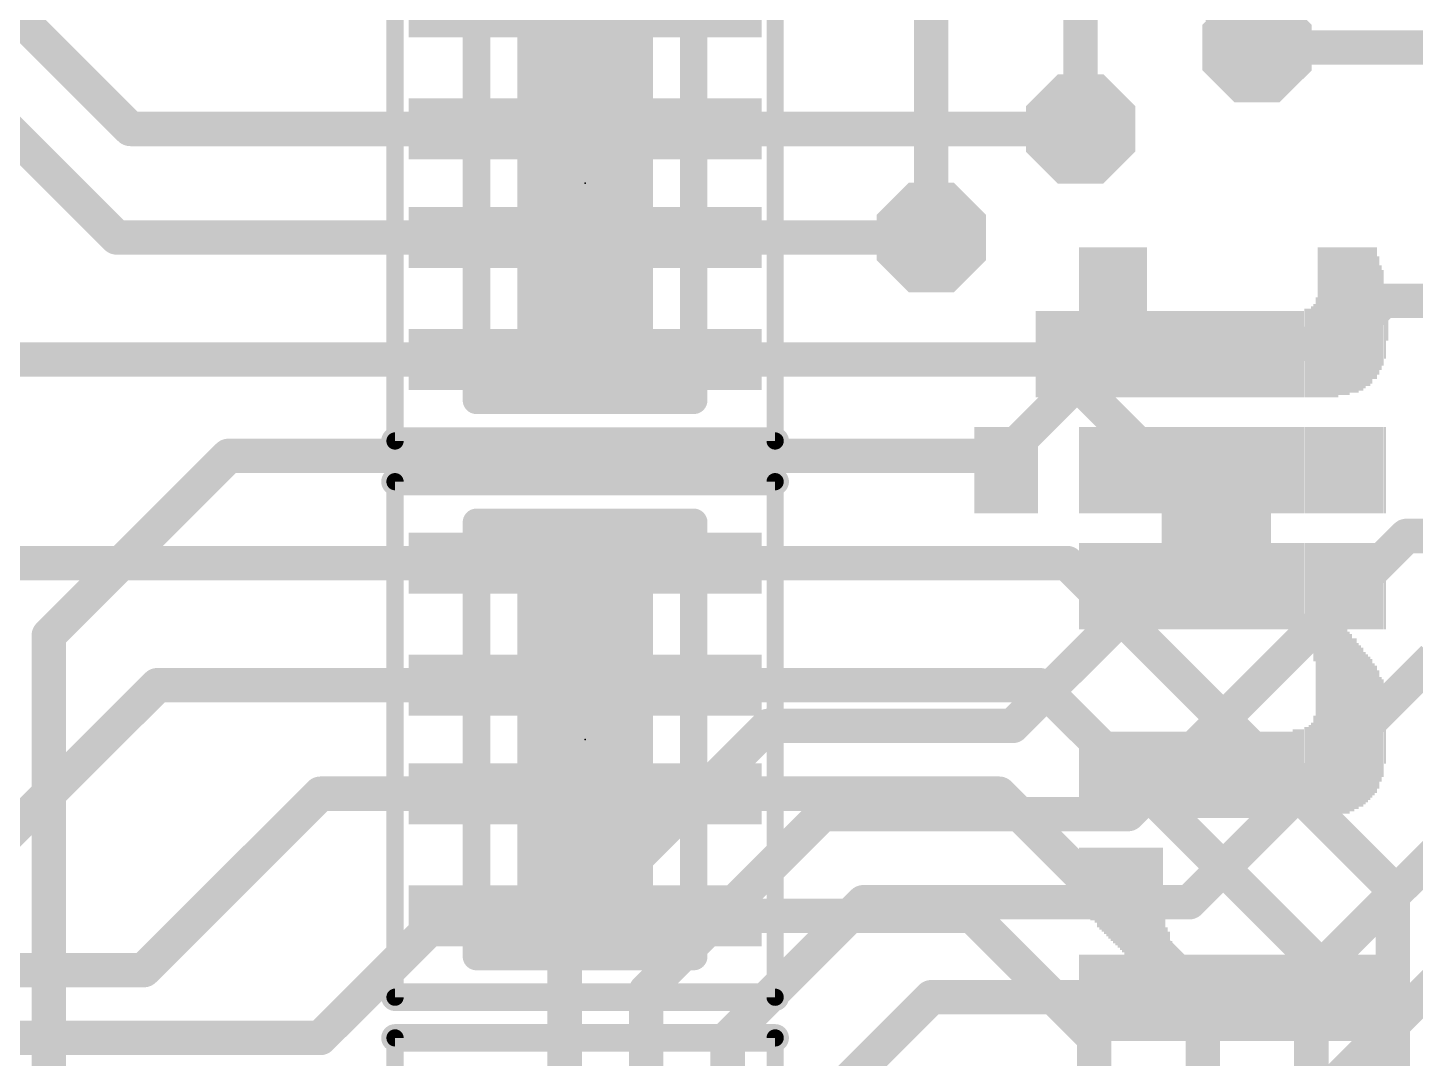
# Model space of a CAD drawing. Extents: x -30 to 79, y -8 to 63.
# Drawn here: x 42.84 to 53.07, y 29.85 to 37.45 of the extents above; entities that cross this region are included whole.
import ezdxf

# ---------------------------------------------------------------- set-up
doc = ezdxf.new("R2010")
doc.units = 0
for name, color, linetype in [('1', 12, 'CONTINUOUS'), ('16', 132, 'CONTINUOUS'), ('18', 3, 'CONTINUOUS'), ('21', 40, 'CONTINUOUS'), ('23', 40, 'CONTINUOUS'), ('39', 12, 'CONTINUOUS'), ('51', 253, 'CONTINUOUS')]:
    doc.layers.add(name, color=color, linetype=linetype)

# ---------------------------------------------------------------- blocks, each defined once
blk = doc.blocks.new('RECT')
blk.add_solid([(-0.5, -0.5), (0.5, -0.5), (-0.5, 0.5), (0.5, 0.5)])
blk = doc.blocks.new('OCTAGONV')
at = {"const_width": 0.5}
blk.add_lwpolyline([(-0.25, -0.1036), (-0.25, 0.1036), (-0.1036, 0.25), (0.1036, 0.25), (0.25, 0.1036), (0.25, -0.1036), (0.1036, -0.25), (-0.1036, -0.25), (-0.25, -0.1036), (-0.25, 0.1036)], dxfattribs=at)

msp = doc.modelspace()

# ---------------------------------------------------------------- linework, layer by layer
at = {"layer": '1', "const_width": 0.254}
for points in [[(42.7, 37.6), (43.6, 36.7)], [(51.6, 37.6), (51.9, 37.3)], [(42.4, 37), (43.5, 35.9)], [(43.6, 36.7), (46.1, 36.7)], [(47.8, 36.7), (50.6, 36.7)], [(43.5, 35.9), (46.1, 35.9)], [(47.8, 35.9), (49.5, 35.9)], [(36.75, 35), (46.1, 35)], [(47.8, 35), (50.4, 35)], [(50.4, 35), (51.6, 33.8)], [(42.65, 33.5), (46.1, 33.5)], [(47.8, 33.5), (50.5, 33.5)], [(50.5, 33.5), (52.9, 31.1)], [(42.2, 31), (43.8, 32.6)], [(43.8, 32.6), (46.1, 32.6)], [(47.8, 32.6), (50.3, 32.6)], [(50.3, 32.6), (52.3, 30.6)], [(43.7, 30.5), (45, 31.8)], [(45, 31.8), (46.1, 31.8)], [(47.8, 31.8), (50, 31.8)], [(50, 31.8), (51.5, 30.3)], [(52.9, 31.1), (52.9, 29.2)], [(45, 30), (45.9, 30.9)], [(45.9, 30.9), (46.1, 30.9)], [(47.8, 30.9), (49.8, 30.9)], [(49.8, 30.9), (50.7, 30)], [(52.3, 30.6), (52.3, 27.6)], [(36.75, 30.5), (43.7, 30.5)], [(51.5, 30.3), (51.5, 28.5)], [(36.75, 30), (45, 30)], [(50.7, 30), (50.7, 26.6)]]:
    msp.add_lwpolyline(points, dxfattribs=at)
at = {"layer": '1', "const_width": 0.127}
for points in [[(51.8551, 37.2551, 1), (51.9449, 37.3449)], [(43.6, 36.7635, 1), (43.6, 36.6365)], [(43.5551, 36.6551, 1), (43.6449, 36.7449)], [(46.1, 36.6365, 1), (46.1, 36.7635)], [(47.8, 36.7635, 1), (47.8, 36.6365)], [(50.6, 36.6365, 1), (50.6, 36.7635)], [(43.5, 35.9635, 1), (43.5, 35.8365)], [(43.4551, 35.8551, 1), (43.5449, 35.9449)], [(46.1, 35.8365, 1), (46.1, 35.9635)], [(47.8, 35.9635, 1), (47.8, 35.8365)], [(49.5, 35.8365, 1), (49.5, 35.9635)], [(46.1, 34.9365, 1), (46.1, 35.0635)], [(47.8, 35.0635, 1), (47.8, 34.9365)], [(50.4449, 35.0449, 1), (50.3551, 34.9551)], [(50.4, 34.9365, 1), (50.4, 35.0635)], [(51.5551, 33.7551, 1), (51.6449, 33.8449)], [(46.1, 33.4365, 1), (46.1, 33.5635)], [(47.8, 33.5635, 1), (47.8, 33.4365)], [(50.5449, 33.5449, 1), (50.4551, 33.4551)], [(50.5, 33.4365, 1), (50.5, 33.5635)], [(43.8, 32.6635, 1), (43.8, 32.5365)], [(43.8449, 32.5551, 1), (43.7551, 32.6449)], [(46.1, 32.5365, 1), (46.1, 32.6635)], [(47.8, 32.6635, 1), (47.8, 32.5365)], [(50.3449, 32.6449, 1), (50.2551, 32.5551)], [(50.3, 32.5365, 1), (50.3, 32.6635)], [(45, 31.8635, 1), (45, 31.7365)], [(45.0449, 31.7551, 1), (44.9551, 31.8449)], [(46.1, 31.7365, 1), (46.1, 31.8635)], [(47.8, 31.8635, 1), (47.8, 31.7365)], [(50.0449, 31.8449, 1), (49.9551, 31.7551)], [(50, 31.7365, 1), (50, 31.8635)], [(52.9635, 31.1, 1), (52.8365, 31.1)], [(52.8551, 31.0551, 1), (52.9449, 31.1449)], [(45.9, 30.9635, 1), (45.9, 30.8365)], [(45.9449, 30.8551, 1), (45.8551, 30.9449)], [(46.1, 30.8365, 1), (46.1, 30.9635)], [(47.8, 30.9635, 1), (47.8, 30.8365)], [(49.8449, 30.9449, 1), (49.7551, 30.8551)], [(49.8, 30.8365, 1), (49.8, 30.9635)], [(52.3635, 30.6, 1), (52.2365, 30.6)], [(52.2551, 30.5551, 1), (52.3449, 30.6449)], [(43.6551, 30.5449, 1), (43.7449, 30.4551)], [(43.7, 30.4365, 1), (43.7, 30.5635)], [(51.5635, 30.3, 1), (51.4365, 30.3)], [(51.4551, 30.2551, 1), (51.5449, 30.3449)], [(44.9551, 30.0449, 1), (45.0449, 29.9551)], [(45, 29.9365, 1), (45, 30.0635)], [(50.7635, 30, 1), (50.6365, 30)], [(50.6551, 29.9551, 1), (50.7449, 30.0449)]]:
    msp.add_lwpolyline(points, format="xyb", dxfattribs=at)
at = {"layer": '16', "const_width": 0.254}
for points in [[(49.5, 35.9), (49.5, 38)], [(50.6, 36.7), (50.6, 37.8838)], [(51.9, 37.3), (55.6, 37.3)], [(52.5145, 35.1155), (52.832, 35.433)], [(52.832, 35.433), (53.467, 35.433)], [(50.038, 34.29), (50.8635, 35.1155)], [(50.8635, 35.1155), (52.5145, 35.1155)], [(43, 32.967), (44.323, 34.29)], [(44.323, 34.29), (50.038, 34.29)], [(50.1, 32.3), (51.6, 33.8)], [(50.95, 31.65), (53, 33.7)], [(53, 33.7), (55.95, 33.7)], [(43, 27.9), (43, 32.967)], [(51.4, 31), (53.2, 32.8)], [(46.8, 30.8), (48.3, 32.3)], [(48.3, 32.3), (50.1, 32.3)], [(52.15, 30.3), (53.65, 31.8)], [(47.4, 30.349), (48.701, 31.65)], [(48.701, 31.65), (50.95, 31.65)], [(48, 30), (49, 31)], [(49, 31), (51.4, 31)], [(46.8, 30.8), (46.8, 27.308)], [(52.2, 29.4), (53.6, 30.8)], [(47.4, 27.708), (47.4, 30.349)], [(48.9, 29.7), (49.5, 30.3)], [(49.5, 30.3), (52.15, 30.3)], [(48, 28.1), (48, 30)]]:
    msp.add_lwpolyline(points, dxfattribs=at)
at = {"layer": '16', "const_width": 0.127}
for points in [[(51.9, 37.3635, 1), (51.9, 37.2365)], [(50.5365, 36.7, 1), (50.6635, 36.7)], [(49.4365, 35.9, 1), (49.5635, 35.9)], [(52.832, 35.4965, 1), (52.832, 35.3695)], [(52.8769, 35.3881, 1), (52.7871, 35.4779)], [(50.8635, 35.179, 1), (50.8635, 35.052)], [(50.9084, 35.0706, 1), (50.8186, 35.1604)], [(52.4696, 35.1604, 1), (52.5594, 35.0706)], [(52.5145, 35.052, 1), (52.5145, 35.179)], [(44.323, 34.3535, 1), (44.323, 34.2265)], [(44.3679, 34.2451, 1), (44.2781, 34.3349)], [(49.9931, 34.3349, 1), (50.0829, 34.2451)], [(50.038, 34.2265, 1), (50.038, 34.3535)], [(51.6449, 33.7551, 1), (51.5551, 33.8449)], [(53, 33.7635, 1), (53, 33.6365)], [(53.0449, 33.6551, 1), (52.9551, 33.7449)], [(43.0635, 32.967, 1), (42.9365, 32.967)], [(42.9551, 33.0119, 1), (43.0449, 32.9221)], [(48.3, 32.3635, 1), (48.3, 32.2365)], [(48.3449, 32.2551, 1), (48.2551, 32.3449)], [(50.0551, 32.3449, 1), (50.1449, 32.2551)], [(50.1, 32.2365, 1), (50.1, 32.3635)], [(48.701, 31.7135, 1), (48.701, 31.5865)], [(48.7459, 31.6051, 1), (48.6561, 31.6949)], [(50.9051, 31.6949, 1), (50.9949, 31.6051)], [(50.95, 31.5865, 1), (50.95, 31.7135)], [(49, 31.0635, 1), (49, 30.9365)], [(49.0449, 30.9551, 1), (48.9551, 31.0449)], [(51.3551, 31.0449, 1), (51.4449, 30.9551)], [(51.4, 30.9365, 1), (51.4, 31.0635)], [(46.8635, 30.8, 1), (46.7365, 30.8)], [(46.7551, 30.8449, 1), (46.8449, 30.7551)], [(47.4635, 30.349, 1), (47.3365, 30.349)], [(47.3551, 30.3939, 1), (47.4449, 30.3041)], [(49.5, 30.3635, 1), (49.5, 30.2365)], [(49.5449, 30.2551, 1), (49.4551, 30.3449)], [(52.1051, 30.3449, 1), (52.1949, 30.2551)], [(52.15, 30.2365, 1), (52.15, 30.3635)], [(48.0635, 30, 1), (47.9365, 30)], [(47.9551, 30.0449, 1), (48.0449, 29.9551)]]:
    msp.add_lwpolyline(points, format="xyb", dxfattribs=at)
at = {"layer": '21', "const_width": 0.2032}
for points in [[(48.35, 34.4), (45.55, 34.4)], [(45.55, 34.1), (48.35, 34.1)], [(48.35, 30.3), (45.55, 30.3)], [(45.55, 30), (48.35, 30)]]:
    msp.add_lwpolyline(points, dxfattribs=at)
at = {"layer": '21', "const_width": 0.1016}
for points in [[(45.55, 34.4508, 1), (45.55, 34.3492)], [(48.35, 34.3492, 1), (48.35, 34.4508)], [(45.55, 34.1508, 1), (45.55, 34.0492)], [(48.35, 34.0492, 1), (48.35, 34.1508)], [(45.55, 30.3508, 1), (45.55, 30.2492)], [(48.35, 30.2492, 1), (48.35, 30.3508)], [(45.55, 30.0508, 1), (45.55, 29.9492)], [(48.35, 29.9492, 1), (48.35, 30.0508)]]:
    msp.add_lwpolyline(points, format="xyb", dxfattribs=at)
at = {"layer": '23'}
for p in [(46.95, 36.3), (46.95, 32.2)]:
    msp.add_point(p, dxfattribs=at)
at = {"layer": '39', "const_width": 0.127}
for points in [[(45.55, 38.2), (45.55, 34.4)], [(48.35, 38.2), (48.35, 34.4)], [(48.35, 34.4), (45.55, 34.4)], [(45.55, 34.1), (48.35, 34.1)], [(45.55, 34.1), (45.55, 30.3)], [(48.35, 34.1), (48.35, 30.3)], [(48.35, 30.3), (45.55, 30.3)], [(45.55, 30), (48.35, 30)], [(45.55, 30), (45.55, 26.2)], [(48.35, 30), (48.35, 26.2)]]:
    msp.add_lwpolyline(points, dxfattribs=at)
at = {"layer": '39', "const_width": 0.0635}
for points in [[(45.55, 34.4318, 1), (45.55, 34.3682)], [(48.35, 34.3682, 1), (48.35, 34.4318)], [(45.5183, 34.4, 1), (45.5818, 34.4)], [(48.3182, 34.4, 1), (48.3818, 34.4)], [(45.55, 34.1318, 1), (45.55, 34.0682)], [(45.5818, 34.1, 1), (45.5183, 34.1)], [(48.3818, 34.1, 1), (48.3182, 34.1)], [(48.35, 34.0682, 1), (48.35, 34.1318)], [(45.55, 30.3317, 1), (45.55, 30.2683)], [(48.35, 30.2683, 1), (48.35, 30.3317)], [(45.5183, 30.3, 1), (45.5818, 30.3)], [(48.3182, 30.3, 1), (48.3818, 30.3)], [(45.5818, 30, 1), (45.5183, 30)], [(45.55, 30.0317, 1), (45.55, 29.9683)], [(48.3818, 30, 1), (48.3182, 30)], [(48.35, 29.9683, 1), (48.35, 30.0317)]]:
    msp.add_lwpolyline(points, format="xyb", dxfattribs=at)
at = {"layer": '51', "const_width": 0.2032}
for points in [[(46.15, 34.7), (46.15, 37.9)], [(47.75, 37.9), (47.75, 34.7)], [(47.75, 34.7), (46.15, 34.7)], [(46.15, 30.6), (46.15, 33.8)], [(46.15, 33.8), (47.75, 33.8)], [(47.75, 33.8), (47.75, 30.6)], [(47.75, 30.6), (46.15, 30.6)]]:
    msp.add_lwpolyline(points, dxfattribs=at)
at = {"layer": '51', "const_width": 0.1016}
for points in [[(46.15, 34.7508, 1), (46.15, 34.6492)], [(46.0992, 34.7, 1), (46.2008, 34.7)], [(47.6992, 34.7, 1), (47.8008, 34.7)], [(47.75, 34.6492, 1), (47.75, 34.7508)], [(46.2008, 33.8, 1), (46.0992, 33.8)], [(46.15, 33.8508, 1), (46.15, 33.7492)], [(47.8008, 33.8, 1), (47.6992, 33.8)], [(47.75, 33.7492, 1), (47.75, 33.8508)], [(46.15, 30.6508, 1), (46.15, 30.5492)], [(47.75, 30.5492, 1), (47.75, 30.6508)], [(46.0992, 30.6, 1), (46.2008, 30.6)], [(47.6992, 30.6, 1), (47.8008, 30.6)]]:
    msp.add_lwpolyline(points, format="xyb", dxfattribs=at)

# ---------------------------------------------------------------- block references
at = {"layer": '1', "xscale": 0.45, "yscale": 0.9, "rotation": 270}
for p in [(46.1, 37.6), (47.8, 37.6), (46.1, 36.7), (47.8, 36.7), (46.1, 35.9), (47.8, 35.9), (46.1, 35), (47.8, 35), (46.1, 33.5), (47.8, 33.5), (46.1, 32.6), (47.8, 32.6), (46.1, 31.8), (47.8, 31.8), (46.1, 30.9), (47.8, 30.9)]:
    msp.add_blockref('RECT', p, dxfattribs=at)
at = {"layer": '18', "xscale": 0.8064, "yscale": 0.8064}
for p in [(51.9, 37.3), (51.9, 37.3), (50.6, 36.7), (50.6, 36.7), (49.5, 35.9), (49.5, 35.9), (51.6, 33.8), (51.6, 33.8)]:
    msp.add_blockref('OCTAGONV', p, dxfattribs=at)
at = {"layer": '21', "rotation": 90}
for p, xscale, yscale in [((50.5958, 35.2748), 1.1065, 0.0168), ((50.6126, 35.2748), 1.1065, 0.0167), ((50.6293, 35.2748), 1.1065, 0.0168), ((50.6461, 35.2748), 1.1065, 0.0168), ((50.6629, 35.2748), 1.1065, 0.0167), ((50.6796, 35.2748), 1.1065, 0.0168), ((50.6964, 35.2748), 1.1065, 0.0167), ((50.7131, 35.2748), 1.1065, 0.0168), ((50.7299, 35.2748), 1.1065, 0.0168), ((50.7467, 35.2748), 1.1065, 0.0167), ((50.7634, 35.2748), 1.1065, 0.0168), ((50.7802, 35.2748), 1.1065, 0.0168), ((50.797, 35.2748), 1.1065, 0.0167), ((50.8137, 35.2748), 1.1065, 0.0168), ((50.8305, 35.2748), 1.1065, 0.0168), ((50.8473, 35.2748), 1.1065, 0.0167), ((50.864, 35.2748), 1.1065, 0.0168), ((50.8808, 35.2748), 1.1065, 0.0168), ((50.8976, 35.2748), 1.1065, 0.0167), ((50.9143, 35.2748), 1.1065, 0.0168), ((50.931, 35.2748), 1.1065, 0.0167), ((50.9478, 35.2748), 1.1065, 0.0168), ((50.9646, 35.2748), 1.1065, 0.0168), ((50.9813, 35.2748), 1.1065, 0.0167), ((50.9981, 35.2748), 1.1065, 0.0168), ((51.0149, 35.2748), 1.1065, 0.0168), ((51.0316, 35.2748), 1.1065, 0.0167), ((51.0484, 35.2748), 1.1065, 0.0168), ((51.0652, 35.2748), 1.1065, 0.0168), ((51.0819, 35.2748), 1.1065, 0.0167), ((52.356, 35.2748), 1.1065, 0.0168), ((52.3728, 35.2748), 1.1065, 0.0167), ((52.3895, 35.2748), 1.1065, 0.0168), ((52.4063, 35.2748), 1.1065, 0.0168), ((52.4231, 35.2748), 1.1065, 0.0167), ((52.4398, 35.2748), 1.1065, 0.0168), ((52.4566, 35.2748), 1.1065, 0.0168), ((52.4734, 35.2748), 1.1065, 0.0167), ((52.4901, 35.2748), 1.1065, 0.0168), ((52.5069, 35.2831), 1.0897, 0.0168), ((52.5237, 35.2831), 1.0897, 0.0167), ((52.5404, 35.2831), 1.0897, 0.0168), ((52.5572, 35.2831), 1.0897, 0.0168), ((52.574, 35.2831), 1.0897, 0.0167), ((52.5907, 35.2916), 1.0729, 0.0168), ((52.6075, 35.2916), 1.0729, 0.0167), ((52.6242, 35.2916), 1.0729, 0.0168), ((52.641, 35.2916), 1.0729, 0.0168), ((52.6578, 35.2999), 1.0562, 0.0167), ((52.6745, 35.2999), 1.0562, 0.0168), ((52.6913, 35.3083), 1.0394, 0.0168), ((52.7081, 35.3167), 1.0226, 0.0167), ((52.7248, 35.3167), 1.0226, 0.0168), ((52.7416, 35.3251), 1.0059, 0.0168), ((52.7584, 35.3419), 0.9723, 0.0167), ((52.7751, 35.3419), 0.9723, 0.0168), ((52.7919, 35.3251), 0.8717, 0.0167), ((52.8086, 35.3083), 0.7712, 0.0168), ((52.8254, 35.3083), 0.7041, 0.0168), ((52.8422, 35.2748), 0.5365, 0.0167), ((52.2554, 35.0484), 0.6538, 0.0168), ((52.2722, 35.0484), 0.6538, 0.0168), ((52.2889, 35.0484), 0.6538, 0.0167), ((52.3057, 35.0568), 0.6706, 0.0168), ((52.3225, 35.0652), 0.6874, 0.0168), ((52.3392, 35.0904), 0.7377, 0.0167), ((50.2773, 35.0401), 0.6371, 0.0167), ((50.294, 35.0401), 0.6371, 0.0168), ((50.3108, 35.0401), 0.6371, 0.0168), ((50.3276, 35.0401), 0.6371, 0.0167), ((50.3443, 35.0401), 0.6371, 0.0168), ((50.3611, 35.0401), 0.6371, 0.0168), ((50.3779, 35.0401), 0.6371, 0.0167), ((50.3946, 35.0401), 0.6371, 0.0168), ((50.4114, 35.0401), 0.6371, 0.0168), ((50.4282, 35.0401), 0.6371, 0.0167), ((50.4449, 35.0401), 0.6371, 0.0168), ((50.4617, 35.0401), 0.6371, 0.0168), ((50.4785, 35.0401), 0.6371, 0.0167), ((50.4952, 35.0401), 0.6371, 0.0168), ((50.512, 35.0401), 0.6371, 0.0167), ((50.5287, 35.0401), 0.6371, 0.0168), ((50.5455, 35.0401), 0.6371, 0.0168), ((50.5623, 35.0401), 0.6371, 0.0167), ((50.579, 35.0401), 0.6371, 0.0168), ((51.0987, 35.0401), 0.6371, 0.0168), ((51.1155, 35.0401), 0.6371, 0.0167), ((51.1322, 35.0401), 0.6371, 0.0168), ((51.149, 35.0401), 0.6371, 0.0168), ((51.1658, 35.0401), 0.6371, 0.0167), ((51.1825, 35.0401), 0.6371, 0.0168), ((51.1993, 35.0401), 0.6371, 0.0168), ((51.2161, 35.0401), 0.6371, 0.0167), ((51.2328, 35.0401), 0.6371, 0.0168), ((51.2496, 35.0401), 0.6371, 0.0168), ((51.2664, 35.0401), 0.6371, 0.0167), ((51.2831, 35.0401), 0.6371, 0.0168), ((51.2999, 35.0401), 0.6371, 0.0168), ((51.3167, 35.0401), 0.6371, 0.0167), ((51.3334, 35.0401), 0.6371, 0.0168), ((51.3501, 35.0401), 0.6371, 0.0167), ((51.3669, 35.0401), 0.6371, 0.0168), ((51.3837, 35.0401), 0.6371, 0.0168), ((51.4004, 35.0401), 0.6371, 0.0167), ((51.4172, 35.0401), 0.6371, 0.0168), ((51.434, 35.0401), 0.6371, 0.0168), ((51.4507, 35.0401), 0.6371, 0.0167), ((51.4675, 35.0401), 0.6371, 0.0168), ((51.4843, 35.0401), 0.6371, 0.0168), ((51.501, 35.0401), 0.6371, 0.0167), ((51.5178, 35.0401), 0.6371, 0.0168), ((51.5346, 35.0401), 0.6371, 0.0167), ((51.5513, 35.0401), 0.6371, 0.0168), ((51.5681, 35.0401), 0.6371, 0.0168), ((51.5849, 35.0401), 0.6371, 0.0167), ((51.6016, 35.0401), 0.6371, 0.0168), ((51.6184, 35.0401), 0.6371, 0.0168), ((51.6352, 35.0401), 0.6371, 0.0167), ((51.6519, 35.0401), 0.6371, 0.0168), ((51.6687, 35.0401), 0.6371, 0.0168), ((51.6855, 35.0401), 0.6371, 0.0167), ((51.7022, 35.0401), 0.6371, 0.0168), ((51.719, 35.0401), 0.6371, 0.0168), ((51.7358, 35.0401), 0.6371, 0.0167), ((51.7525, 35.0401), 0.6371, 0.0168), ((51.7692, 35.0401), 0.6371, 0.0167), ((51.786, 35.0401), 0.6371, 0.0168), ((51.8028, 35.0401), 0.6371, 0.0168), ((51.8195, 35.0401), 0.6371, 0.0167), ((51.8363, 35.0401), 0.6371, 0.0168), ((51.8531, 35.0401), 0.6371, 0.0168), ((51.8698, 35.0401), 0.6371, 0.0167), ((51.8866, 35.0401), 0.6371, 0.0168), ((51.9034, 35.0401), 0.6371, 0.0168), ((51.9201, 35.0401), 0.6371, 0.0167), ((51.9369, 35.0401), 0.6371, 0.0168), ((51.9537, 35.0401), 0.6371, 0.0167), ((51.9704, 35.0401), 0.6371, 0.0168), ((51.9872, 35.0401), 0.6371, 0.0168), ((52.004, 35.0401), 0.6371, 0.0167), ((52.0207, 35.0401), 0.6371, 0.0168), ((52.0375, 35.0401), 0.6371, 0.0168), ((52.0543, 35.0401), 0.6371, 0.0167), ((52.071, 35.0401), 0.6371, 0.0168), ((52.0878, 35.0401), 0.6371, 0.0168), ((52.1046, 35.0401), 0.6371, 0.0167), ((52.1213, 35.0401), 0.6371, 0.0168), ((52.1381, 35.0401), 0.6371, 0.0168), ((52.1549, 35.0401), 0.6371, 0.0167), ((52.1716, 35.0401), 0.6371, 0.0168), ((52.1883, 35.0401), 0.6371, 0.0167), ((52.2051, 35.0401), 0.6371, 0.0168), ((52.2219, 35.0401), 0.6371, 0.0168), ((52.2386, 35.0401), 0.6371, 0.0167), ((52.8589, 35.2412), 0.2012, 0.0168), ((49.8247, 34.1851), 0.637, 0.0167), ((49.8414, 34.1851), 0.637, 0.0168), ((49.8582, 34.1851), 0.637, 0.0167), ((49.8749, 34.1851), 0.637, 0.0168), ((49.8917, 34.1851), 0.637, 0.0168), ((49.9085, 34.1851), 0.637, 0.0167), ((49.9252, 34.1851), 0.637, 0.0168), ((49.942, 34.1851), 0.637, 0.0168), ((49.9588, 34.1851), 0.637, 0.0167), ((49.9755, 34.1851), 0.637, 0.0168), ((49.9923, 34.1851), 0.637, 0.0168), ((50.0091, 34.1851), 0.637, 0.0167), ((50.0258, 34.1851), 0.637, 0.0168), ((50.0426, 34.1851), 0.637, 0.0168), ((50.0594, 34.1851), 0.637, 0.0167), ((50.0761, 34.1851), 0.637, 0.0168), ((50.0929, 34.1851), 0.637, 0.0167), ((50.1096, 34.1851), 0.637, 0.0168), ((50.1264, 34.1851), 0.637, 0.0168), ((50.1432, 34.1851), 0.637, 0.0167), ((50.1599, 34.1851), 0.637, 0.0168), ((50.1767, 34.1851), 0.637, 0.0168), ((50.1935, 34.1851), 0.637, 0.0167), ((50.2102, 34.1851), 0.637, 0.0168), ((50.227, 34.1851), 0.637, 0.0168), ((50.2438, 34.1851), 0.637, 0.0167), ((50.2605, 34.1851), 0.637, 0.0168), ((50.2773, 34.1851), 0.637, 0.0167), ((50.5958, 34.1851), 0.637, 0.0168), ((50.6126, 34.1851), 0.637, 0.0167), ((50.6293, 34.1851), 0.637, 0.0168), ((50.6461, 34.1851), 0.637, 0.0168), ((50.6629, 34.1851), 0.637, 0.0167), ((50.6796, 34.1851), 0.637, 0.0168), ((50.6964, 34.1851), 0.637, 0.0167), ((50.7131, 34.1851), 0.637, 0.0168), ((50.7299, 34.1851), 0.637, 0.0168), ((50.7467, 34.1851), 0.637, 0.0167), ((50.7634, 34.1851), 0.637, 0.0168), ((50.7802, 34.1851), 0.637, 0.0168), ((50.797, 34.1851), 0.637, 0.0167), ((50.8137, 34.1851), 0.637, 0.0168), ((50.8305, 34.1851), 0.637, 0.0168), ((50.8473, 34.1851), 0.637, 0.0167), ((50.864, 34.1851), 0.637, 0.0168), ((50.8808, 34.1851), 0.637, 0.0168), ((50.8976, 34.1851), 0.637, 0.0167), ((50.9143, 34.1851), 0.637, 0.0168), ((50.931, 34.1851), 0.637, 0.0167), ((50.9478, 34.1851), 0.637, 0.0168), ((50.9646, 34.1851), 0.637, 0.0168), ((50.9813, 34.1851), 0.637, 0.0167), ((50.9981, 34.1851), 0.637, 0.0168), ((51.0149, 34.1851), 0.637, 0.0168), ((51.0316, 34.1851), 0.637, 0.0167), ((51.0484, 34.1851), 0.637, 0.0168), ((51.0652, 34.1851), 0.637, 0.0168), ((51.0819, 34.1851), 0.637, 0.0167), ((51.0987, 34.1851), 0.637, 0.0168), ((51.1155, 34.1851), 0.637, 0.0167), ((51.1322, 34.1851), 0.637, 0.0168), ((51.149, 34.1851), 0.637, 0.0168), ((51.1658, 34.1851), 0.637, 0.0167), ((51.1825, 34.1851), 0.637, 0.0168), ((51.1993, 34.1851), 0.637, 0.0168), ((51.2161, 34.1851), 0.637, 0.0167), ((51.2328, 34.1851), 0.637, 0.0168), ((51.2496, 34.1851), 0.637, 0.0168), ((51.2664, 34.1851), 0.637, 0.0167), ((51.2831, 34.1851), 0.637, 0.0168), ((51.2999, 34.1851), 0.637, 0.0168), ((51.3167, 34.1851), 0.637, 0.0167), ((51.3334, 34.1851), 0.637, 0.0168), ((51.3501, 34.1851), 0.637, 0.0167), ((51.3669, 34.1851), 0.637, 0.0168), ((51.3837, 34.1851), 0.637, 0.0168), ((51.4004, 34.1851), 0.637, 0.0167), ((51.4172, 34.1851), 0.637, 0.0168), ((51.434, 34.1851), 0.637, 0.0168), ((51.4507, 34.1851), 0.637, 0.0167), ((51.4675, 34.1851), 0.637, 0.0168), ((51.4843, 34.1851), 0.637, 0.0168), ((51.501, 34.1851), 0.637, 0.0167), ((51.5178, 34.1851), 0.637, 0.0168), ((51.5346, 34.1851), 0.637, 0.0167), ((51.5513, 34.1851), 0.637, 0.0168), ((51.5681, 34.1851), 0.637, 0.0168), ((51.5849, 34.1851), 0.637, 0.0167), ((51.6016, 34.1851), 0.637, 0.0168), ((51.6184, 34.1851), 0.637, 0.0168), ((51.6352, 34.1851), 0.637, 0.0167), ((51.6519, 34.1851), 0.637, 0.0168), ((51.6687, 34.1851), 0.637, 0.0168), ((51.6855, 34.1851), 0.637, 0.0167), ((51.7022, 34.1851), 0.637, 0.0168), ((51.719, 34.1851), 0.637, 0.0168), ((51.7358, 34.1851), 0.637, 0.0167), ((51.7525, 34.1851), 0.637, 0.0168), ((51.7692, 34.1851), 0.637, 0.0167), ((51.786, 34.1851), 0.637, 0.0168), ((51.8028, 34.1851), 0.637, 0.0168), ((51.8195, 34.1851), 0.637, 0.0167), ((51.8363, 34.1851), 0.637, 0.0168), ((51.8531, 34.1851), 0.637, 0.0168), ((51.8698, 34.1851), 0.637, 0.0167), ((51.8866, 34.1851), 0.637, 0.0168), ((51.9034, 34.1851), 0.637, 0.0168), ((51.9201, 34.1851), 0.637, 0.0167), ((51.9369, 34.1851), 0.637, 0.0168), ((51.9537, 34.1851), 0.637, 0.0167), ((51.9704, 34.1851), 0.637, 0.0168), ((51.9872, 34.1851), 0.637, 0.0168), ((52.004, 34.1851), 0.637, 0.0167), ((52.0207, 34.1851), 0.637, 0.0168), ((52.0375, 34.1851), 0.637, 0.0168), ((52.0543, 34.1851), 0.637, 0.0167), ((52.071, 34.1851), 0.637, 0.0168), ((52.0878, 34.1851), 0.637, 0.0168), ((52.1046, 34.1851), 0.637, 0.0167), ((52.1213, 34.1851), 0.637, 0.0168), ((52.1381, 34.1851), 0.637, 0.0168), ((52.1549, 34.1851), 0.637, 0.0167), ((52.1716, 34.1851), 0.637, 0.0168), ((52.1883, 34.1851), 0.637, 0.0167), ((52.2051, 34.1851), 0.637, 0.0168), ((52.2219, 34.1851), 0.637, 0.0168), ((52.2386, 34.1851), 0.637, 0.0167), ((52.2554, 34.1851), 0.637, 0.0168), ((52.2722, 34.1851), 0.637, 0.0168), ((52.2889, 34.1851), 0.637, 0.0167), ((52.3057, 34.1851), 0.637, 0.0168), ((52.3225, 34.1851), 0.637, 0.0168), ((52.3392, 34.1851), 0.637, 0.0167), ((52.356, 34.1851), 0.637, 0.0168), ((52.3728, 34.1851), 0.637, 0.0167), ((52.3895, 34.1851), 0.637, 0.0168), ((52.4063, 34.1851), 0.637, 0.0168), ((52.4231, 34.1851), 0.637, 0.0167), ((52.4398, 34.1851), 0.637, 0.0168), ((52.4566, 34.1851), 0.637, 0.0168), ((52.4734, 34.1851), 0.637, 0.0167), ((52.4901, 34.1851), 0.637, 0.0168), ((52.5069, 34.1851), 0.637, 0.0168), ((52.5237, 34.1851), 0.637, 0.0167), ((52.5404, 34.1851), 0.637, 0.0168), ((52.5572, 34.1851), 0.637, 0.0168), ((52.574, 34.1851), 0.637, 0.0167), ((52.5907, 34.1851), 0.637, 0.0168), ((52.6075, 34.1851), 0.637, 0.0167), ((52.6242, 34.1851), 0.637, 0.0168), ((52.641, 34.1851), 0.637, 0.0168), ((52.6578, 34.1851), 0.637, 0.0167), ((52.6745, 34.1851), 0.637, 0.0168), ((52.6913, 34.1851), 0.637, 0.0168), ((52.7081, 34.1851), 0.637, 0.0167), ((52.7248, 34.1851), 0.637, 0.0168), ((52.7416, 34.1851), 0.637, 0.0168), ((52.7584, 34.1851), 0.637, 0.0167), ((52.7751, 34.1851), 0.637, 0.0168), ((52.7919, 34.1851), 0.637, 0.0167), ((52.8086, 34.1851), 0.637, 0.0168), ((52.8254, 34.1851), 0.637, 0.0168), ((52.8422, 34.1851), 0.637, 0.0167), ((50.5958, 33.3302), 0.6371, 0.0168), ((50.6126, 33.3302), 0.6371, 0.0167), ((50.6293, 33.3302), 0.6371, 0.0168), ((50.6461, 33.3302), 0.6371, 0.0168), ((50.6629, 33.3302), 0.6371, 0.0167), ((50.6796, 33.3302), 0.6371, 0.0168), ((50.6964, 33.3302), 0.6371, 0.0167), ((50.7131, 33.3302), 0.6371, 0.0168), ((50.7299, 33.3302), 0.6371, 0.0168), ((50.7467, 33.3302), 0.6371, 0.0167), ((50.7634, 33.3302), 0.6371, 0.0168), ((50.7802, 33.3302), 0.6371, 0.0168), ((50.797, 33.3302), 0.6371, 0.0167), ((50.8137, 33.3302), 0.6371, 0.0168), ((50.8305, 33.3302), 0.6371, 0.0168), ((50.8473, 33.3302), 0.6371, 0.0167), ((50.864, 33.3302), 0.6371, 0.0168), ((50.8808, 33.3302), 0.6371, 0.0168), ((50.8976, 33.3302), 0.6371, 0.0167), ((50.9143, 33.3302), 0.6371, 0.0168), ((50.931, 33.3302), 0.6371, 0.0167), ((50.9478, 33.3302), 0.6371, 0.0168), ((50.9646, 33.3302), 0.6371, 0.0168), ((50.9813, 33.3302), 0.6371, 0.0167), ((50.9981, 33.3302), 0.6371, 0.0168), ((51.0149, 33.3302), 0.6371, 0.0168), ((51.0316, 33.3302), 0.6371, 0.0167), ((51.0484, 33.3302), 0.6371, 0.0168), ((51.0652, 33.3302), 0.6371, 0.0168), ((51.0819, 33.3302), 0.6371, 0.0167), ((51.0987, 33.3302), 0.6371, 0.0168), ((51.1155, 33.3302), 0.6371, 0.0167), ((51.1322, 33.3302), 0.6371, 0.0168), ((51.149, 33.3302), 0.6371, 0.0168), ((51.1658, 33.3302), 0.6371, 0.0167), ((51.1825, 33.3302), 0.6371, 0.0168), ((51.1993, 33.3302), 0.6371, 0.0168), ((51.2161, 33.3302), 0.6371, 0.0167), ((51.2328, 33.3302), 0.6371, 0.0168), ((51.2496, 33.3302), 0.6371, 0.0168), ((51.2664, 33.3302), 0.6371, 0.0167), ((51.2831, 33.3302), 0.6371, 0.0168), ((51.2999, 33.3302), 0.6371, 0.0168), ((51.3167, 33.3302), 0.6371, 0.0167), ((51.3334, 33.3302), 0.6371, 0.0168), ((51.3501, 33.3302), 0.6371, 0.0167), ((51.3669, 33.3302), 0.6371, 0.0168), ((51.3837, 33.3302), 0.6371, 0.0168), ((51.4004, 33.3302), 0.6371, 0.0167), ((51.4172, 33.3302), 0.6371, 0.0168), ((51.434, 33.3302), 0.6371, 0.0168), ((51.4507, 33.3302), 0.6371, 0.0167), ((51.4675, 33.3302), 0.6371, 0.0168), ((51.4843, 33.3302), 0.6371, 0.0168), ((51.501, 33.3302), 0.6371, 0.0167), ((51.5178, 33.3302), 0.6371, 0.0168), ((51.5346, 33.3302), 0.6371, 0.0167), ((51.5513, 33.3302), 0.6371, 0.0168), ((51.5681, 33.3302), 0.6371, 0.0168), ((51.5849, 33.3302), 0.6371, 0.0167), ((51.6016, 33.3302), 0.6371, 0.0168), ((51.6184, 33.3302), 0.6371, 0.0168), ((51.6352, 33.3302), 0.6371, 0.0167), ((51.6519, 33.3302), 0.6371, 0.0168), ((51.6687, 33.3302), 0.6371, 0.0168), ((51.6855, 33.3302), 0.6371, 0.0167), ((51.7022, 33.3302), 0.6371, 0.0168), ((51.719, 33.3302), 0.6371, 0.0168), ((51.7358, 33.3302), 0.6371, 0.0167), ((51.7525, 33.3302), 0.6371, 0.0168), ((51.7692, 33.3302), 0.6371, 0.0167), ((51.786, 33.3302), 0.6371, 0.0168), ((51.8028, 33.3302), 0.6371, 0.0168), ((51.8195, 33.3302), 0.6371, 0.0167), ((51.8363, 33.3302), 0.6371, 0.0168), ((51.8531, 33.3302), 0.6371, 0.0168), ((51.8698, 33.3302), 0.6371, 0.0167), ((51.8866, 33.3302), 0.6371, 0.0168), ((51.9034, 33.3302), 0.6371, 0.0168), ((51.9201, 33.3302), 0.6371, 0.0167), ((51.9369, 33.3302), 0.6371, 0.0168), ((51.9537, 33.3302), 0.6371, 0.0167), ((51.9704, 33.3302), 0.6371, 0.0168), ((51.9872, 33.3302), 0.6371, 0.0168), ((52.004, 33.3302), 0.6371, 0.0167), ((52.0207, 33.3302), 0.6371, 0.0168), ((52.0375, 33.3302), 0.6371, 0.0168), ((52.0543, 33.3302), 0.6371, 0.0167), ((52.071, 33.3302), 0.6371, 0.0168), ((52.0878, 33.3302), 0.6371, 0.0168), ((52.1046, 33.3302), 0.6371, 0.0167), ((52.1213, 33.3302), 0.6371, 0.0168), ((52.1381, 33.3302), 0.6371, 0.0168), ((52.1549, 33.3302), 0.6371, 0.0167), ((52.1716, 33.3302), 0.6371, 0.0168), ((52.1883, 33.3302), 0.6371, 0.0167), ((52.2051, 33.3302), 0.6371, 0.0168), ((52.2219, 33.3302), 0.6371, 0.0168), ((52.2386, 33.3302), 0.6371, 0.0167), ((52.2554, 33.3218), 0.6538, 0.0168), ((52.2722, 33.2966), 0.7041, 0.0168), ((52.2889, 33.2799), 0.7377, 0.0167), ((52.3057, 33.2463), 0.8047, 0.0168), ((52.3225, 33.2128), 0.8718, 0.0168), ((52.3392, 32.6345), 2.0285, 0.0167), ((52.356, 32.6345), 2.0285, 0.0168), ((52.3728, 32.6429), 2.0117, 0.0167), ((52.3895, 32.6429), 2.0117, 0.0168), ((52.4063, 32.6429), 2.0117, 0.0168), ((52.4231, 32.6429), 2.0117, 0.0167), ((52.4398, 32.6429), 2.0117, 0.0168), ((52.4566, 32.6429), 2.0117, 0.0168), ((52.4734, 32.6429), 2.0117, 0.0167), ((52.4901, 32.6429), 2.0117, 0.0168), ((52.5069, 32.6429), 2.0117, 0.0168), ((52.5237, 32.6512), 1.995, 0.0167), ((52.5404, 32.6512), 1.995, 0.0168), ((52.5572, 32.6512), 1.995, 0.0168), ((52.574, 33.3302), 0.6371, 0.0167), ((52.5907, 33.3302), 0.6371, 0.0168), ((52.6075, 33.3302), 0.6371, 0.0167), ((52.6242, 33.3302), 0.6371, 0.0168), ((52.641, 33.3302), 0.6371, 0.0168), ((52.6578, 33.3302), 0.6371, 0.0167), ((52.6745, 33.3302), 0.6371, 0.0168), ((52.6913, 33.3302), 0.6371, 0.0168), ((52.7081, 33.3302), 0.6371, 0.0167), ((52.7248, 33.3302), 0.6371, 0.0168), ((52.7416, 33.3302), 0.6371, 0.0168), ((52.7584, 33.3302), 0.6371, 0.0167), ((52.7751, 33.3302), 0.6371, 0.0168), ((52.7919, 33.3302), 0.6371, 0.0167), ((52.8086, 33.3302), 0.6371, 0.0168), ((52.8254, 33.3302), 0.6371, 0.0168), ((52.8422, 33.3302), 0.6371, 0.0167), ((52.574, 32.3243), 1.3412, 0.0167), ((52.5907, 32.3243), 1.3076, 0.0168), ((52.6075, 32.3075), 1.2741, 0.0167), ((52.6242, 32.316), 1.2573, 0.0168), ((52.641, 32.2992), 1.2237, 0.0168), ((52.6578, 32.2992), 1.1903, 0.0167), ((52.6745, 32.2908), 1.1735, 0.0168), ((52.6913, 32.2824), 1.1232, 0.0168), ((52.7081, 32.2824), 1.0896, 0.0167), ((52.7248, 32.2824), 1.0562, 0.0168), ((52.7416, 32.2824), 1.0226, 0.0168), ((52.7584, 32.274), 0.9724, 0.0167), ((52.7751, 32.274), 0.9388, 0.0168), ((52.7919, 32.274), 0.8718, 0.0167), ((52.8086, 32.274), 0.7712, 0.0168), ((52.8254, 32.2824), 0.7208, 0.0168), ((52.8422, 32.2824), 0.5197, 0.0167), ((52.2889, 31.9639), 0.6873, 0.0167), ((52.3057, 31.9723), 0.7041, 0.0168), ((52.3225, 31.9974), 0.7544, 0.0168), ((50.5958, 31.9387), 0.637, 0.0168), ((50.6126, 31.9387), 0.637, 0.0167), ((50.6293, 31.9387), 0.637, 0.0168), ((50.6461, 31.9387), 0.637, 0.0168), ((50.6629, 31.9387), 0.637, 0.0167), ((50.6796, 31.9387), 0.637, 0.0168), ((50.6964, 31.9387), 0.637, 0.0167), ((50.7131, 31.9387), 0.637, 0.0168), ((50.7299, 31.9387), 0.637, 0.0168), ((50.7467, 31.9387), 0.637, 0.0167), ((50.7634, 31.9387), 0.637, 0.0168), ((50.7802, 31.9387), 0.637, 0.0168), ((50.797, 31.9387), 0.637, 0.0167), ((50.8137, 31.9387), 0.637, 0.0168), ((50.8305, 31.9387), 0.637, 0.0168), ((50.8473, 31.9387), 0.637, 0.0167), ((50.864, 31.9387), 0.637, 0.0168), ((50.8808, 31.9387), 0.637, 0.0168), ((50.8976, 31.9387), 0.637, 0.0167), ((50.9143, 31.9387), 0.637, 0.0168), ((50.931, 31.9387), 0.637, 0.0167), ((50.9478, 31.9387), 0.637, 0.0168), ((50.9646, 31.9387), 0.637, 0.0168), ((50.9813, 31.9387), 0.637, 0.0167), ((50.9981, 31.9387), 0.637, 0.0168), ((51.0149, 31.9387), 0.637, 0.0168), ((51.0316, 31.9387), 0.637, 0.0167), ((51.0484, 31.9387), 0.637, 0.0168), ((51.0652, 31.9387), 0.637, 0.0168), ((51.0819, 31.9387), 0.637, 0.0167), ((51.0987, 31.9387), 0.637, 0.0168), ((51.1155, 31.9387), 0.637, 0.0167), ((51.1322, 31.9387), 0.637, 0.0168), ((51.149, 31.9387), 0.637, 0.0168), ((51.1658, 31.9387), 0.637, 0.0167), ((51.1825, 31.9387), 0.637, 0.0168), ((51.1993, 31.9387), 0.637, 0.0168), ((51.2161, 31.9387), 0.637, 0.0167), ((51.2328, 31.9387), 0.637, 0.0168), ((51.2496, 31.9387), 0.637, 0.0168), ((51.2664, 31.9387), 0.637, 0.0167), ((51.2831, 31.9387), 0.637, 0.0168), ((51.2999, 31.9387), 0.637, 0.0168), ((51.3167, 31.9387), 0.637, 0.0167), ((51.3334, 31.9387), 0.637, 0.0168), ((51.3501, 31.9387), 0.637, 0.0167), ((51.3669, 31.9387), 0.637, 0.0168), ((51.3837, 31.9387), 0.637, 0.0168), ((51.4004, 31.9387), 0.637, 0.0167), ((51.4172, 31.9387), 0.637, 0.0168), ((51.434, 31.9387), 0.637, 0.0168), ((51.4507, 31.9387), 0.637, 0.0167), ((51.4675, 31.9387), 0.637, 0.0168), ((51.4843, 31.9387), 0.637, 0.0168), ((51.501, 31.9387), 0.637, 0.0167), ((51.5178, 31.9387), 0.637, 0.0168), ((51.5346, 31.9387), 0.637, 0.0167), ((51.5513, 31.9387), 0.637, 0.0168), ((51.5681, 31.9387), 0.637, 0.0168), ((51.5849, 31.9387), 0.637, 0.0167), ((51.6016, 31.9387), 0.637, 0.0168), ((51.6184, 31.9387), 0.637, 0.0168), ((51.6352, 31.9387), 0.637, 0.0167), ((51.6519, 31.9387), 0.637, 0.0168), ((51.6687, 31.9387), 0.637, 0.0168), ((51.6855, 31.9387), 0.637, 0.0167), ((51.7022, 31.9387), 0.637, 0.0168), ((51.719, 31.9387), 0.637, 0.0168), ((51.7358, 31.9387), 0.637, 0.0167), ((51.7525, 31.9387), 0.637, 0.0168), ((51.7692, 31.9387), 0.637, 0.0167), ((51.786, 31.9387), 0.637, 0.0168), ((51.8028, 31.9387), 0.637, 0.0168), ((51.8195, 31.9387), 0.637, 0.0167), ((51.8363, 31.9387), 0.637, 0.0168), ((51.8531, 31.9387), 0.637, 0.0168), ((51.8698, 31.9387), 0.637, 0.0167), ((51.8866, 31.9387), 0.637, 0.0168), ((51.9034, 31.9387), 0.637, 0.0168), ((51.9201, 31.9387), 0.637, 0.0167), ((51.9369, 31.9387), 0.637, 0.0168), ((51.9537, 31.9387), 0.637, 0.0167), ((51.9704, 31.9387), 0.637, 0.0168), ((51.9872, 31.9387), 0.637, 0.0168), ((52.004, 31.9387), 0.637, 0.0167), ((52.0207, 31.9387), 0.637, 0.0168), ((52.0375, 31.9387), 0.637, 0.0168), ((52.0543, 31.9387), 0.637, 0.0167), ((52.071, 31.9387), 0.637, 0.0168), ((52.0878, 31.9387), 0.637, 0.0168), ((52.1046, 31.9387), 0.637, 0.0167), ((52.1213, 31.9387), 0.637, 0.0168), ((52.1381, 31.9387), 0.637, 0.0168), ((52.1549, 31.9387), 0.637, 0.0167), ((52.1716, 31.9471), 0.6538, 0.0168), ((52.1883, 31.9471), 0.6538, 0.0167), ((52.2051, 31.9471), 0.6538, 0.0168), ((52.2219, 31.9471), 0.6538, 0.0168), ((52.2386, 31.9471), 0.6538, 0.0167), ((52.2554, 31.9555), 0.6706, 0.0168), ((52.2722, 31.9555), 0.6706, 0.0168), ((50.5958, 31.2095), 0.3856, 0.0168), ((50.6126, 31.2011), 0.4024, 0.0167), ((50.6293, 31.176), 0.4527, 0.0168), ((50.6461, 31.1592), 0.4862, 0.0168), ((50.6629, 31.1509), 0.5029, 0.0167), ((50.6796, 31.1341), 0.5365, 0.0168), ((50.6964, 31.1341), 0.5365, 0.0167), ((50.7131, 31.1257), 0.5532, 0.0168), ((50.7299, 31.1089), 0.5868, 0.0168), ((50.7467, 31.1006), 0.6035, 0.0167), ((50.7634, 31.0922), 0.6203, 0.0168), ((50.7802, 31.0838), 0.6371, 0.0168), ((50.797, 31.0754), 0.6538, 0.0167), ((50.8137, 31.067), 0.6706, 0.0168), ((50.8305, 31.0587), 0.6873, 0.0168), ((50.8473, 31.0503), 0.7041, 0.0167), ((50.864, 31.0419), 0.7209, 0.0168), ((50.8808, 31.0335), 0.7376, 0.0168), ((50.8976, 31.0251), 0.7544, 0.0167), ((50.9143, 31.0167), 0.7712, 0.0168), ((50.931, 30.6898), 1.425, 0.0167), ((50.9478, 30.6898), 1.425, 0.0168), ((50.9646, 30.6898), 1.425, 0.0168), ((50.9813, 30.6898), 1.425, 0.0167), ((50.9981, 30.6898), 1.425, 0.0168), ((51.0149, 30.6898), 1.425, 0.0168), ((51.0316, 30.6898), 1.425, 0.0167), ((51.0484, 30.6898), 1.425, 0.0168), ((51.0652, 30.6898), 1.425, 0.0168), ((51.0819, 30.6898), 1.425, 0.0167), ((51.0987, 30.6898), 1.425, 0.0168), ((51.1155, 30.6898), 1.425, 0.0167), ((51.1322, 30.6898), 1.425, 0.0168), ((51.149, 30.6898), 1.425, 0.0168), ((51.1658, 30.6898), 1.425, 0.0167), ((51.1825, 30.6898), 1.425, 0.0168), ((51.1993, 30.6898), 1.425, 0.0168), ((51.2161, 30.4635), 0.9723, 0.0167), ((51.2328, 30.3964), 0.8382, 0.0168), ((51.2496, 30.3797), 0.8047, 0.0168), ((51.2664, 30.3462), 0.7377, 0.0167), ((50.5958, 30.2959), 0.6371, 0.0168), ((50.6126, 30.2959), 0.6371, 0.0167), ((50.6293, 30.2959), 0.6371, 0.0168), ((50.6461, 30.2959), 0.6371, 0.0168), ((50.6629, 30.2959), 0.6371, 0.0167), ((50.6796, 30.2959), 0.6371, 0.0168), ((50.6964, 30.2959), 0.6371, 0.0167), ((50.7131, 30.2959), 0.6371, 0.0168), ((50.7299, 30.2959), 0.6371, 0.0168), ((50.7467, 30.2959), 0.6371, 0.0167), ((50.7634, 30.2959), 0.6371, 0.0168), ((50.7802, 30.2959), 0.6371, 0.0168), ((50.797, 30.2959), 0.6371, 0.0167), ((50.8137, 30.2959), 0.6371, 0.0168), ((50.8305, 30.2959), 0.6371, 0.0168), ((50.8473, 30.2959), 0.6371, 0.0167), ((50.864, 30.2959), 0.6371, 0.0168), ((50.8808, 30.2959), 0.6371, 0.0168), ((50.8976, 30.2959), 0.6371, 0.0167), ((50.9143, 30.2959), 0.6371, 0.0168), ((51.2831, 30.3126), 0.6706, 0.0168), ((51.2999, 30.3042), 0.6538, 0.0168), ((51.3167, 30.2959), 0.6371, 0.0167), ((51.3334, 30.2959), 0.6371, 0.0168), ((51.3501, 30.2959), 0.6371, 0.0167), ((51.3669, 30.2959), 0.6371, 0.0168), ((51.3837, 30.2959), 0.6371, 0.0168), ((51.4004, 30.2959), 0.6371, 0.0167), ((51.4172, 30.2959), 0.6371, 0.0168), ((51.434, 30.2959), 0.6371, 0.0168), ((51.4507, 30.2959), 0.6371, 0.0167), ((51.4675, 30.2959), 0.6371, 0.0168), ((51.4843, 30.2959), 0.6371, 0.0168), ((51.501, 30.2959), 0.6371, 0.0167), ((51.5178, 30.2959), 0.6371, 0.0168), ((51.5346, 30.2959), 0.6371, 0.0167), ((51.5513, 30.2959), 0.6371, 0.0168), ((51.5681, 30.2959), 0.6371, 0.0168), ((51.5849, 30.2959), 0.6371, 0.0167), ((51.6016, 30.2959), 0.6371, 0.0168), ((51.6184, 30.2959), 0.6371, 0.0168), ((51.6352, 30.2959), 0.6371, 0.0167), ((51.6519, 30.2959), 0.6371, 0.0168), ((51.6687, 30.2959), 0.6371, 0.0168), ((51.6855, 30.2959), 0.6371, 0.0167), ((51.7022, 30.2959), 0.6371, 0.0168), ((51.719, 30.2959), 0.6371, 0.0168), ((51.7358, 30.2959), 0.6371, 0.0167), ((51.7525, 30.2959), 0.6371, 0.0168), ((51.7692, 30.2959), 0.6371, 0.0167), ((51.786, 30.2959), 0.6371, 0.0168), ((51.8028, 30.2959), 0.6371, 0.0168), ((51.8195, 30.2959), 0.6371, 0.0167), ((51.8363, 30.2959), 0.6371, 0.0168), ((51.8531, 30.2959), 0.6371, 0.0168), ((51.8698, 30.2959), 0.6371, 0.0167), ((51.8866, 30.2959), 0.6371, 0.0168), ((51.9034, 30.2959), 0.6371, 0.0168), ((51.9201, 30.2959), 0.6371, 0.0167), ((51.9369, 30.2959), 0.6371, 0.0168), ((51.9537, 30.2959), 0.6371, 0.0167), ((51.9704, 30.2959), 0.6371, 0.0168), ((51.9872, 30.2959), 0.6371, 0.0168), ((52.004, 30.2959), 0.6371, 0.0167), ((52.0207, 30.2959), 0.6371, 0.0168), ((52.0375, 30.2959), 0.6371, 0.0168), ((52.0543, 30.2959), 0.6371, 0.0167), ((52.071, 30.2959), 0.6371, 0.0168), ((52.0878, 30.2959), 0.6371, 0.0168), ((52.1046, 30.2959), 0.6371, 0.0167), ((52.1213, 30.2959), 0.6371, 0.0168), ((52.1381, 30.2959), 0.6371, 0.0168), ((52.1549, 30.2959), 0.6371, 0.0167), ((52.1716, 30.2959), 0.6371, 0.0168), ((52.1883, 30.2959), 0.6371, 0.0167), ((52.2051, 30.2959), 0.6371, 0.0168), ((52.2219, 30.2959), 0.6371, 0.0168), ((52.2386, 30.2959), 0.6371, 0.0167), ((52.2554, 30.2959), 0.6371, 0.0168), ((52.2722, 30.2959), 0.6371, 0.0168), ((52.2889, 30.2959), 0.6371, 0.0167), ((52.3057, 30.2959), 0.6371, 0.0168), ((52.3225, 30.2959), 0.6371, 0.0168), ((52.3392, 30.2959), 0.6371, 0.0167), ((52.356, 30.2959), 0.6371, 0.0168), ((52.3728, 30.2959), 0.6371, 0.0167), ((52.3895, 30.2959), 0.6371, 0.0168), ((52.4063, 30.2959), 0.6371, 0.0168), ((52.4231, 30.2959), 0.6371, 0.0167), ((52.4398, 30.2959), 0.6371, 0.0168), ((52.4566, 30.2959), 0.6371, 0.0168), ((52.4734, 30.2959), 0.6371, 0.0167), ((52.4901, 30.2959), 0.6371, 0.0168), ((52.5069, 30.2959), 0.6371, 0.0168), ((52.5237, 30.2959), 0.6371, 0.0167), ((52.5404, 30.2959), 0.6371, 0.0168), ((52.5572, 30.2959), 0.6371, 0.0168), ((52.574, 30.2959), 0.6371, 0.0167), ((52.5907, 30.2959), 0.6371, 0.0168), ((52.6075, 30.2959), 0.6371, 0.0167), ((52.6242, 30.2959), 0.6371, 0.0168), ((52.641, 30.2959), 0.6371, 0.0168), ((52.6578, 30.2959), 0.6371, 0.0167), ((52.6745, 30.2959), 0.6371, 0.0168), ((52.6913, 30.2959), 0.6371, 0.0168), ((52.7081, 30.2959), 0.6371, 0.0167), ((52.7248, 30.2959), 0.6371, 0.0168), ((52.7416, 30.2959), 0.6371, 0.0168), ((52.7584, 30.2959), 0.6371, 0.0167), ((52.7751, 30.2959), 0.6371, 0.0168), ((52.7919, 30.2959), 0.6371, 0.0167), ((52.8086, 30.2959), 0.6371, 0.0168), ((52.8254, 30.2959), 0.6371, 0.0168), ((52.8422, 30.2959), 0.6371, 0.0167)]:
    msp.add_blockref('RECT', p, dxfattribs=dict(at, xscale=xscale, yscale=yscale))
at = {"layer": '51', "xscale": 3.1, "rotation": 270}
for p in [(46.95, 36.3), (46.95, 32.2)]:
    msp.add_blockref('RECT', p, dxfattribs=at)

doc.saveas('drawing.dxf')
